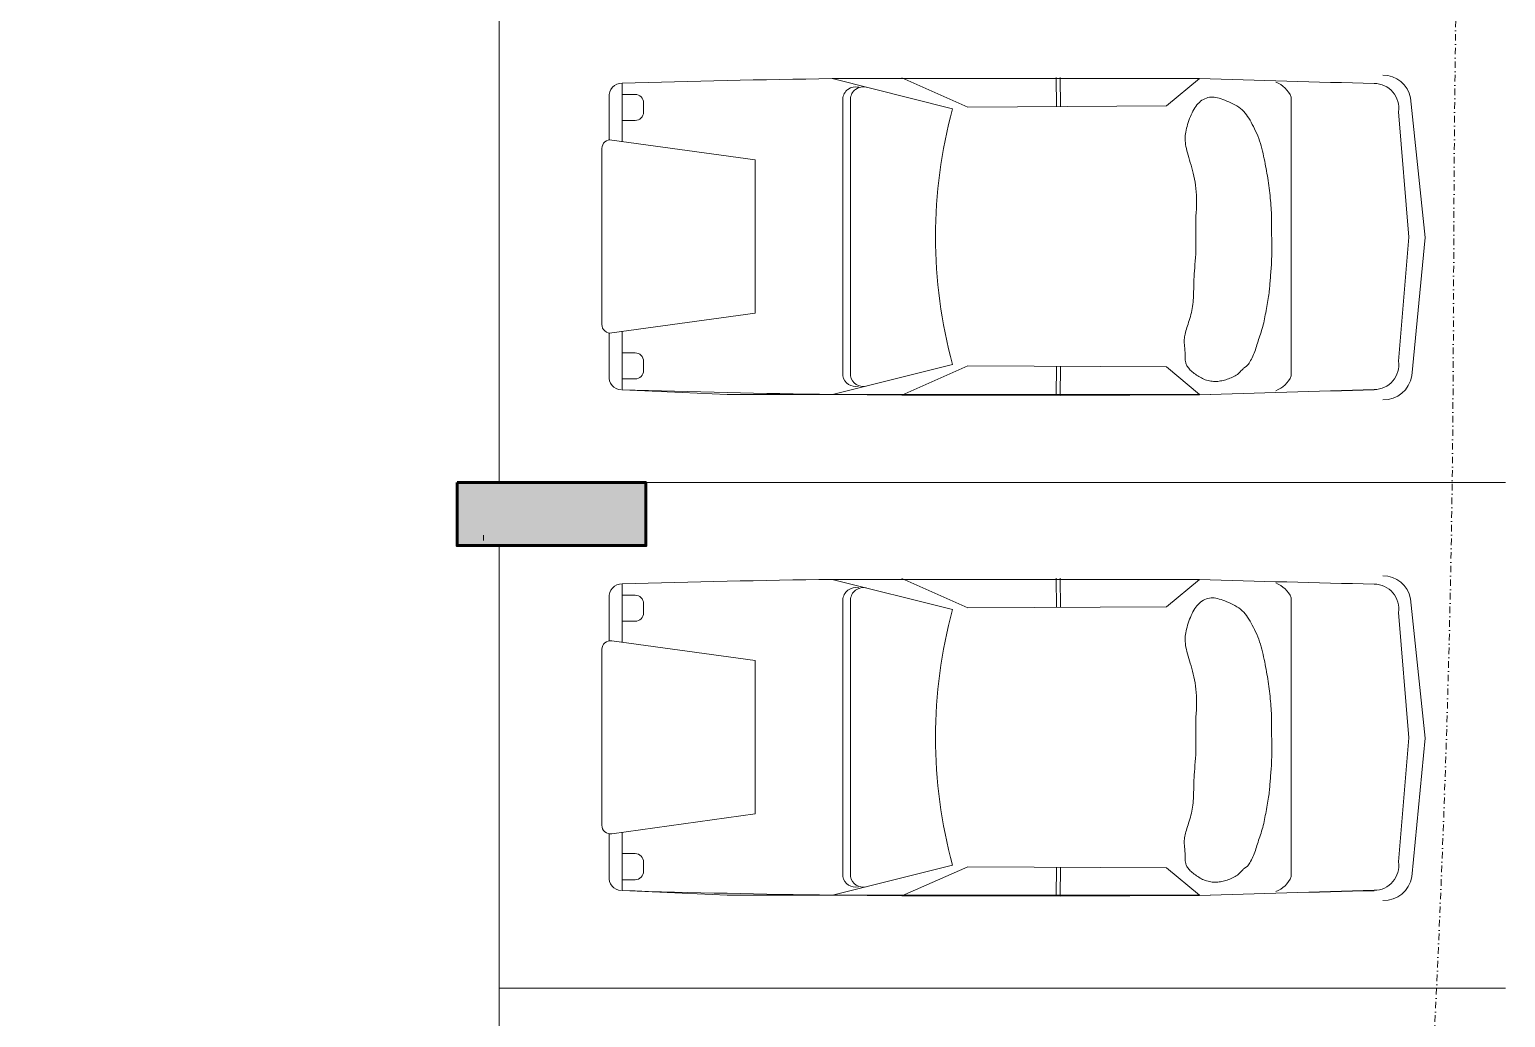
# Model space of a CAD drawing. Header units: inches. Extents: x 109699 to 44449955, y -10987 to 15824140.
# Drawn here: x 194469.7 to 194751.3, y -3308.3 to -3119.9 of the extents above; entities that cross this region are included whole.
import ezdxf

# ---------------------------------------------------------------- set-up
doc = ezdxf.new("R2010")
doc.units = ezdxf.units.IN
doc.header["$LTSCALE"] = 5
doc.header["$MEASUREMENT"] = 0
doc.linetypes.add('DASHDOT', pattern=[1, 0.5, -0.25, 0, -0.25])
for name, color, linetype, lineweight in [('@NORMAL', 7, 'Continuous', 5), ('car-plan', 179, 'Continuous', 13), ('cloumn', 253, 'Continuous', 60), ('ha', 252, 'Continuous', 5), ('SB', 1, 'DASHDOT', 20)]:
    doc.layers.add(name, color=color, linetype=linetype, lineweight=lineweight)

# ---------------------------------------------------------------- blocks, each defined once
blk = doc.blocks.new('gs')
at = {"layer": 'car-plan'}
for p, q in [((26267.590474709, 9819.376646062476), (26273.88895731447, 9814.16245217622)), ((26294.14201680706, 9819.603446928479), (26294.06655255058, 9814.042228147591)), ((26294.91421058483, 9819.60769889965), (26294.83864122938, 9814.03873501681)), ((26311.78943026054, 9813.962045221306), (26324.328722481, 9819.547027678884)), ((26337.65923929898, 9819.376646062476), (26314.66183826685, 9813.610017585495)), ((26377.73098201799, 9816.365593759743), (26375.25215466297, 9816.365593759743)), ((26380.18697026602, 9807.669296838212), (26380.18465004231, 9816.241937109808)), ((26224.52549990334, 9789.080123154796), (26227.30703482688, 9815.693857425773)), ((26258.87149793419, 9812.814441102208), (26259.138802371, 9813.116669562136)), ((26259.138802371, 9813.116669562136), (26259.42630299871, 9813.402006525008)), ((26259.42630299871, 9813.402006525008), (26259.73747264892, 9813.67040007811)), ((26259.73747264892, 9813.67040007811), (26260.07432008078, 9813.921910958466)), ((26260.07432008078, 9813.921910958466), (26260.4329977638, 9814.157050501934)), ((26260.4329977638, 9814.157050501934), (26260.80819409504, 9814.376442694127)), ((26260.80819409504, 9814.376442694127), (26261.19459747159, 9814.580711520633)), ((26261.19459747159, 9814.580711520633), (26261.58689629052, 9814.77048096704)), ((26261.58689629052, 9814.77048096704), (26261.97977894891, 9814.94637501896)), ((26261.97977894891, 9814.94637501896), (26262.36793384382, 9815.109017661976)), ((26262.36793384382, 9815.109017661976), (26262.74604937236, 9815.25903288168)), ((26262.74604937236, 9815.25903288168), (26263.10998032505, 9815.396591025055)), ((26263.10998032505, 9815.396591025055), (26263.46024706632, 9815.520047884522)), ((26263.46024706632, 9815.520047884522), (26263.79853635409, 9815.627305613903)), ((26263.79853635409, 9815.627305613903), (26264.12653494623, 9815.716266367002)), ((26264.12653494623, 9815.716266367002), (26264.44592960068, 9815.78483229762)), ((26264.44592960068, 9815.78483229762), (26264.75840707531, 9815.83090555959)), ((26264.75840707531, 9815.83090555959), (26265.06565412803, 9815.852388306696)), ((26265.06565412803, 9815.852388306696), (26265.36935751676, 9815.847182692756)), ((26265.36935751676, 9815.847182692756), (26265.67066612645, 9815.813687615911)), ((26265.67066612645, 9815.813687615911), (26265.9685773504, 9815.752288951713)), ((26265.9685773504, 9815.752288951713), (26266.26155070901, 9815.66386932)), ((26266.26155070901, 9815.66386932), (26266.54804572262, 9815.549311340648)), ((26266.54804572262, 9815.549311340648), (26266.82652191161, 9815.409497633518)), ((26266.82652191161, 9815.409497633518), (26267.09543879637, 9815.24531081847)), ((26267.09543879637, 9815.24531081847), (26267.35325589727, 9815.057633515382)), ((26267.35325589727, 9815.057633515382), (26267.59843273467, 9814.847348344098)), ((26267.59843273467, 9814.847348344098), (26267.82986393782, 9814.615407591322)), ((26267.82986393782, 9814.615407591322), (26268.04818457142, 9814.363042210942)), ((26268.04818457142, 9814.363042210942), (26268.25446480906, 9814.091552823716)), ((26268.25446480906, 9814.091552823716), (26268.44977482432, 9813.802240050354)), ((26268.44977482432, 9813.802240050354), (26268.63518479076, 9813.496404511607)), ((26268.63518479076, 9813.496404511607), (26268.81176488199, 9813.175346828197)), ((26268.81176488199, 9813.175346828197), (26268.98058527157, 9812.840367620869)), ((26273.88895731447, 9814.16245217622), (26311.78943026054, 9813.962045221306)), ((26373.62707116106, 9814.740510257827), (26373.62707116106, 9813.01814853336)), ((26227.61478555486, 9789.127244590316), (26229.61774362937, 9813.03297502928)), ((26257.28125012715, 9810.232170354844), (26257.49820122335, 9810.649497231541)), ((26257.49820122335, 9810.649497231541), (26257.71636950823, 9811.051743291639)), ((26257.71636950823, 9811.051743291639), (26257.9347854643, 9811.437650546177)), ((26257.9347854643, 9811.437650546177), (26258.15603345334, 9811.806925867219)), ((26258.15603345334, 9811.806925867219), (26258.38358630695, 9812.159517342043)), ((26258.38358630695, 9812.159517342043), (26258.6209168567, 9812.495373057944)), ((26258.6209168567, 9812.495373057944), (26258.87149793419, 9812.814441102208)), ((26268.98058527157, 9812.840367620869), (26269.14271613306, 9812.492767510324)), ((26269.14271613306, 9812.492767510324), (26269.29884687894, 9812.134103389995)), ((26269.29884687894, 9812.134103389995), (26269.44814387705, 9811.766957244035)), ((26269.44814387705, 9811.766957244035), (26269.58939273414, 9811.39416732928)), ((26269.58939273414, 9811.39416732928), (26269.72137905691, 9811.018571902547)), ((26269.72137905691, 9811.018571902547), (26269.84288845211, 9810.643009220687)), ((26269.84288845211, 9810.643009220687), (26269.95270652647, 9810.270317540519)), ((26269.95270652647, 9810.270317540519), (26270.04961888671, 9809.903335118877)), ((26375.25215466297, 9811.393065031436), (26377.7274664799, 9811.393065031436)), ((26255.95220451632, 9807.01452015237), (26256.10915180092, 9807.495467380344)), ((26256.10915180092, 9807.495467380344), (26256.27978203181, 9807.971795868769)), ((26256.27978203181, 9807.971795868769), (26256.46277737516, 9808.442038765708)), ((26256.46277737516, 9808.442038765708), (26256.65627984365, 9808.904696866965)), ((26256.65627984365, 9808.904696866965), (26256.85843145002, 9809.358270968369)), ((26256.85843145002, 9809.358270968369), (26257.06737420695, 9809.801261865723)), ((26257.06737420695, 9809.801261865723), (26257.28125012715, 9810.232170354844)), ((26270.04961888671, 9809.903335118877), (26270.13241113958, 9809.544900212612)), ((26270.13241113958, 9809.544900212612), (26270.20001149346, 9809.196818503813)), ((26270.20001149346, 9809.196818503813), (26270.2519185636, 9808.856765375742)), ((26270.2519185636, 9808.856765375742), (26270.28777356686, 9808.521383636893)), ((26270.29543834428, 9807.509694840941), (26270.26349724896, 9807.159426744205)), ((26270.28777356686, 9808.521383636893), (26270.30721772012, 9808.187316095798)), ((26270.3098922403, 9807.851205560975), (26270.29543834428, 9807.509694840941)), ((26270.30721772012, 9808.187316095798), (26270.3098922403, 9807.851205560975)), ((26379.69429995946, 9807.667595831059), (26352.36820994497, 9803.896422599413)), ((26255.33241191524, 9804.58666637665), (26255.43898770437, 9805.07096918099)), ((26255.43898770437, 9805.07096918099), (26255.55287192548, 9805.557211051411)), ((26255.55287192548, 9805.557211051411), (26255.67544751214, 9806.04408689723)), ((26255.67544751214, 9806.04408689723), (26255.80809739791, 9806.53029162778)), ((26255.80809739791, 9806.53029162778), (26255.95220451632, 9807.01452015237)), ((26269.73122099039, 9804.761717161222), (26269.6008163338, 9804.31133329351)), ((26269.85283337062, 9805.198036903312), (26269.73122099039, 9804.761717161222)), ((26269.96377097664, 9805.620010992978), (26269.85283337062, 9805.198036903312)), ((26270.06215131065, 9806.027357903396), (26269.96377097664, 9805.620010992978)), ((26270.14609187478, 9806.419796107773), (26270.06215131065, 9806.027357903396)), ((26270.21371017123, 9806.7970440793), (26270.14609187478, 9806.419796107773)), ((26270.26349724896, 9807.159426744205), (26270.21371017123, 9806.7970440793)), ((26381.58925869425, 9772.485619494757), (26381.57126414745, 9806.063300170543)), ((26254.78337203695, 9801.767366473214), (26254.86682420828, 9802.228404165733)), ((26254.86682420828, 9802.228404165733), (26254.95333216563, 9802.691536565711)), ((26254.95333216563, 9802.691536565711), (26255.0429305241, 9803.15801688336)), ((26255.0429305241, 9803.15801688336), (26255.13565389879, 9803.629098328907)), ((26255.13565389879, 9803.629098328907), (26255.23176162457, 9804.105607729063)), ((26255.23176162457, 9804.105607729063), (26255.33241191524, 9804.58666637665)), ((26268.88724614643, 9801.855106017814), (26268.74971818349, 9801.321864971636)), ((26269.03024336469, 9802.37383910521), (26268.88724614643, 9801.855106017814)), ((26269.17583849217, 9802.878493705022), (26269.03024336469, 9802.37383910521)), ((26269.32116018284, 9803.369499288434), (26269.17583849217, 9802.878493705022)), ((26269.46350189867, 9803.847166826978), (26269.32116018284, 9803.369499288434)), ((26269.6008163338, 9804.31133329351), (26269.46350189867, 9803.847166826978)), ((26352.36820994497, 9803.896422599413), (26352.36820994497, 9774.644926875379)), ((26254.34506815704, 9798.977926371474), (26254.41075845246, 9799.450108386038)), ((26254.41075845246, 9799.450108386038), (26254.47942890941, 9799.919098573395)), ((26254.47942890941, 9799.919098573395), (26254.55100408784, 9800.38428953824)), ((26254.55100408784, 9800.38428953824), (26254.62549659183, 9800.846562369683)), ((26254.62549659183, 9800.846562369683), (26254.70294103651, 9801.307170277942)), ((26254.70294103651, 9801.307170277942), (26254.78337203695, 9801.767366473214)), ((26268.31172580585, 9799.035231775313), (26268.24389664528, 9798.423359872759)), ((26268.39866328702, 9799.630799368519), (26268.31172580585, 9799.035231775313)), ((26268.50255540773, 9800.210141118187), (26268.39866328702, 9799.630799368519)), ((26268.62053082191, 9800.773686495493), (26268.50255540773, 9800.210141118187)), ((26268.74971818349, 9801.321864971636), (26268.62053082191, 9800.773686495493)), ((26254.01896703812, 9796.132658832), (26254.06472989134, 9796.60342196509)), ((26254.06472989134, 9796.60342196509), (26254.11405761265, 9797.076870369463)), ((26254.11405761265, 9797.076870369463), (26254.16685275098, 9797.552024528704)), ((26254.16685275098, 9797.552024528704), (26254.22301785521, 9798.027904926399)), ((26254.22301785521, 9798.027904926399), (26254.28245547427, 9798.503532046125)), ((26254.28245547427, 9798.503532046125), (26254.34506815704, 9798.977926371474)), ((26268.14501863973, 9796.50457788883), (26268.14214698412, 9795.842850339483)), ((26268.16197770595, 9797.156356368316), (26268.14501863973, 9796.50457788883)), ((26268.19445882656, 9797.796509216685), (26268.16197770595, 9797.156356368316)), ((26268.24389664528, 9798.423359872759), (26268.19445882656, 9797.796509216685)), ((26253.81414365923, 9793.04354042586), (26253.82944150729, 9793.450027483319)), ((26253.82944150729, 9793.450027483319), (26253.84977506395, 9793.87117373258)), ((26253.84977506395, 9793.87117373258), (26253.87491543098, 9794.305146772953)), ((26253.87491543098, 9794.305146772953), (26253.90463371015, 9794.75011420378)), ((26253.90463371015, 9794.75011420378), (26253.93870100322, 9795.20424362435)), ((26253.93870100322, 9795.20424362435), (26253.97688841195, 9795.665702633982)), ((26253.97688841195, 9795.665702633982), (26254.01896703812, 9796.132658832)), ((26268.14214698412, 9795.842850339483), (26268.15192809541, 9795.172850281473)), ((26268.15192809541, 9795.172850281473), (26268.17292732987, 9794.496254276011)), ((26268.17292732987, 9794.496254276011), (26268.20371004374, 9793.81473888432)), ((26268.20371004374, 9793.81473888432), (26268.24273011173, 9793.130475843325)), ((26253.79946499341, 9785.75965380411), (26253.804110418, 9792.653544960907)), ((26253.804110418, 9792.653544960907), (26253.81414365923, 9793.04354042586)), ((26268.24273011173, 9793.130475843325), (26268.28799548214, 9785.926231999845)), ((26227.08988106418, 9762.67848546226), (26224.52549990334, 9789.080123154796)), ((26229.61774362937, 9765.508374445504), (26227.61478555486, 9789.127244590316)), ((26253.79990784147, 9785.402300082023), (26253.79946499341, 9785.75965380411)), ((26253.80503372973, 9785.056926050209), (26253.79990784147, 9785.402300082023)), ((26253.81443742578, 9784.720359557221), (26253.80503372973, 9785.056926050209)), ((26268.28799548214, 9785.926231999845), (26268.33740262176, 9785.249426155402)), ((26268.33740262176, 9785.249426155402), (26268.38884799734, 9784.583320332516)), ((26253.82771369719, 9784.38942845157), (26253.81443742578, 9784.720359557221)), ((26253.84445731151, 9784.060960581839), (26253.82771369719, 9784.38942845157)), ((26253.86426303632, 9783.731783796546), (26253.84445731151, 9784.060960581839)), ((26253.88672563918, 9783.398725944244), (26253.86426303632, 9783.731783796546)), ((26253.91142040242, 9783.059519277347), (26253.88672563918, 9783.398725944244)), ((26253.93784466729, 9782.71551366373), (26253.91142040242, 9783.059519277347)), ((26253.96547628981, 9782.368963375135), (26253.93784466729, 9782.71551366373)), ((26253.99379312599, 9782.02212268331), (26253.96547628981, 9782.368963375135)), ((26268.38884799734, 9784.583320332516), (26268.44022807565, 9783.932562146736)), ((26268.44022807565, 9783.932562146736), (26268.48943932343, 9783.301799213565)), ((26268.48943932343, 9783.301799213565), (26268.53437820745, 9782.695679148557)), ((26268.53437820745, 9782.695679148557), (26268.57294119446, 9782.11884956721)), ((26268.57294119446, 9782.11884956721), (26268.60362200481, 9781.574528605095)), ((26254.02227303183, 9781.67724586001), (26253.99379312599, 9782.02212268331)), ((26254.05039386338, 9781.336587176957), (26254.02227303183, 9781.67724586001)), ((26254.0776334766, 9781.002400905913), (26254.05039386338, 9781.336587176957)), ((26254.10346972753, 9780.676941318612), (26254.0776334766, 9781.002400905913)), ((26254.12766676523, 9780.361516260156), (26254.10346972753, 9780.676941318612)), ((26254.15113391087, 9780.053647869128), (26254.12766676523, 9780.361516260156)), ((26254.1750667787, 9779.74991185742), (26254.15113391087, 9780.053647869128)), ((26254.20066098293, 9779.446883936966), (26254.1750667787, 9779.74991185742)), ((26254.22911213782, 9779.141139819687), (26254.20066098293, 9779.446883936966)), ((26268.60362200481, 9781.574528605095), (26268.62730337316, 9781.060216477803)), ((26268.62730337316, 9781.060216477803), (26268.6454652877, 9780.571983920992)), ((26268.6454652877, 9780.571983920992), (26268.65958773669, 9780.105901670271)), ((26268.65958773669, 9780.105901670271), (26268.67115070837, 9779.658040461283)), ((26268.67115070837, 9779.658040461283), (26268.68163419093, 9779.224471029665)), ((26254.26161585757, 9778.829255217497), (26254.22911213782, 9779.141139819687)), ((26254.29936775644, 9778.50780584231), (26254.26161585757, 9778.829255217497)), ((26254.34356344864, 9778.173367406067), (26254.29936775644, 9778.50780584231)), ((26254.39500825334, 9777.82349869854), (26254.34356344864, 9778.173367406067)), ((26254.45294630936, 9777.459690821008), (26254.39500825334, 9777.82349869854)), ((26254.51623146048, 9777.084417952625), (26254.45294630936, 9777.459690821008)), ((26254.58371755044, 9776.700154272534), (26254.51623146048, 9777.084417952625)), ((26254.65425842302, 9776.309373959877), (26254.58371755044, 9776.700154272534)), ((26268.68163419093, 9779.224471029665), (26268.69251817264, 9778.80126411104)), ((26268.69251817264, 9778.80126411104), (26268.70528264171, 9778.38449044105)), ((26268.70528264171, 9778.38449044105), (26268.72135331207, 9777.97089980817)), ((26268.72135331207, 9777.97089980817), (26268.74193880048, 9777.559958212289)), ((26268.74193880048, 9777.559958212289), (26268.76819344939, 9777.151810706171)), ((26268.76819344939, 9777.151810706171), (26268.80127160126, 9776.746602342559)), ((26268.80127160126, 9776.746602342559), (26268.84232759857, 9776.3444781742)), ((26254.72670792196, 9775.914551193797), (26254.65425842302, 9776.309373959877)), ((26254.79991989103, 9775.51816015345), (26254.72670792196, 9775.914551193797)), ((26254.87274817396, 9775.122675017978), (26254.79991989103, 9775.51816015345)), ((26254.94444058683, 9774.730161688422), (26254.87274817396, 9775.122675017978)), ((26255.01582083471, 9774.341052953423), (26254.94444058683, 9774.730161688422)), ((26255.08810659499, 9773.955373323515), (26255.01582083471, 9774.341052953423)), ((26255.16251554506, 9773.573147309231), (26255.08810659499, 9773.955373323515)), ((26268.84232759857, 9776.3444781742), (26268.89251578374, 9775.94558325383)), ((26268.89251578374, 9775.94558325383), (26268.95299049925, 9775.550062634204)), ((26268.95299049925, 9775.550062634204), (26269.02490608755, 9775.158061368078)), ((26269.02490608755, 9775.158061368078), (26269.10885654217, 9774.769824894625)), ((26269.10885654217, 9774.769824894625), (26269.2031944609, 9774.386000198734)), ((26269.2031944609, 9774.386000198734), (26269.30571209262, 9774.007334651746)), ((26269.30571209262, 9774.007334651746), (26269.41420168619, 9773.634575625001)), ((26352.36820994497, 9774.644926875379), (26379.71282186758, 9770.878943342766)), ((26255.2402653623, 9773.194399421118), (26255.16251554506, 9773.573147309231)), ((26255.32257372406, 9772.819154169709), (26255.2402653623, 9773.194399421118)), ((26255.41065830775, 9772.44743606553), (26255.32257372406, 9772.819154169709)), ((26255.50573679076, 9772.07926961912), (26255.41065830775, 9772.44743606553)), ((26255.60851887209, 9771.714699570242), (26255.50573679076, 9772.07926961912)), ((26255.71768233746, 9771.353851575477), (26255.60851887209, 9771.714699570242)), ((26255.83139699421, 9770.99687152062), (26255.71768233746, 9771.353851575477)), ((26255.94783264969, 9770.643905291487), (26255.83139699421, 9770.99687152062)), ((26269.41420168619, 9773.634575625001), (26269.52645549049, 9773.268470489827)), ((26269.52645549049, 9773.268470489827), (26269.64026575437, 9772.909766617537)), ((26269.64026575437, 9772.909766617537), (26269.75342472669, 9772.559211379492)), ((26269.75342472669, 9772.559211379492), (26269.86372465636, 9772.217552146998)), ((26269.86372465636, 9772.217552146998), (26269.96911184017, 9771.885448029418)), ((26269.96911184017, 9771.885448029418), (26270.0681487668, 9771.56320508814)), ((26270.0681487668, 9771.56320508814), (26270.15955197293, 9771.251041122581)), ((26270.15955197293, 9771.251041122581), (26270.24203799518, 9770.949173932153)), ((26270.24203799518, 9770.949173932153), (26270.3143233702, 9770.65782131628)), ((26380.19927123145, 9762.22033773012), (26380.19692849919, 9770.876141479734)), ((26256.06515911125, 9770.295098773859), (26255.94783264969, 9770.643905291487)), ((26256.18154618624, 9769.950597853567), (26256.06515911125, 9770.295098773859)), ((26256.29516368202, 9769.6105484164), (26256.18154618624, 9769.950597853567)), ((26256.40418140592, 9769.275096348167), (26256.29516368202, 9769.6105484164)), ((26256.50745066922, 9768.944320041213), (26256.40418140592, 9769.275096348167)), ((26256.60654879877, 9768.61802791414), (26256.50745066922, 9768.944320041213)), ((26256.70373462538, 9768.295960892094), (26256.60654879877, 9768.61802791414)), ((26256.80126697983, 9767.977859900217), (26256.70373462538, 9768.295960892094)), ((26270.3143233702, 9770.65782131628), (26270.37512463464, 9770.377201074363)), ((26270.38401201605, 9768.059607086398), (26270.36675849475, 9767.84860761452)), ((26270.37512463464, 9770.377201074363), (26270.42315832511, 9770.107531005815)), ((26270.40471303333, 9768.270300350006), (26270.38401201605, 9768.059607086398)), ((26270.4269238921, 9768.481633090472), (26270.40471303333, 9768.270300350006)), ((26270.42315832511, 9770.107531005815), (26270.45714097829, 9769.849028910052)), ((26270.44823825771, 9768.695140492855), (26270.4269238921, 9768.481633090472)), ((26270.46624979562, 9768.912357742185), (26270.44823825771, 9768.695140492855)), ((26270.45714097829, 9769.849028910052), (26270.47640409715, 9769.601620422407)), ((26270.47855217122, 9769.13482002353), (26270.46624979562, 9768.912357742185)), ((26270.47640409715, 9769.601620422407), (26270.48273904991, 9769.36406252192)), ((26270.48273904991, 9769.36406252192), (26270.47855217122, 9769.13482002353)), ((26256.90140469291, 9767.663465863661), (26256.80126697983, 9767.977859900217)), ((26257.00640659541, 9767.352519707565), (26256.90140469291, 9767.663465863661)), ((26257.11853151809, 9767.044762357094), (26257.00640659541, 9767.352519707565)), ((26257.24003829177, 9766.739934737372), (26257.11853151809, 9767.044762357094)), ((26257.37229714659, 9766.438551697975), (26257.24003829177, 9766.739934737372)), ((26257.51312391015, 9766.144223786105), (26257.37229714659, 9766.438551697975)), ((26257.65944580939, 9765.86133547339), (26257.51312391015, 9766.144223786105)), ((26257.8081900713, 9765.594271231457), (26257.65944580939, 9765.86133547339)), ((26257.95628392285, 9765.347415531913), (26257.8081900713, 9765.594271231457)), ((26258.10065459096, 9765.12515284639), (26257.95628392285, 9765.347415531913)), ((26270.20403742467, 9765.23591910387), (26270.1612085216, 9765.08815576302)), ((26270.2377418855, 9765.377042474538), (26270.20403742467, 9765.23591910387)), ((26270.26380640196, 9765.510398494152), (26270.2377418855, 9765.377042474538)), ((26270.28361025677, 9765.63554796073), (26270.26380640196, 9765.510398494152)), ((26270.29811187231, 9765.754804387878), (26270.28361025677, 9765.63554796073)), ((26270.30816445577, 9765.871169468053), (26270.29811187231, 9765.754804387878)), ((26270.31462121438, 9765.987644893765), (26270.30816445577, 9765.871169468053)), ((26270.31833535536, 9766.107232357477), (26270.31462121438, 9765.987644893765)), ((26270.32016008593, 9766.232933551692), (26270.31833535536, 9766.107232357477)), ((26270.32094861331, 9766.367750168865), (26270.32016008593, 9766.232933551692)), ((26270.32155414473, 9766.514683901507), (26270.32094861331, 9766.367750168865)), ((26270.32275531047, 9766.675902524243), (26270.32155414473, 9766.514683901507)), ((26270.32503243304, 9766.85023814041), (26270.32275531047, 9766.675902524243)), ((26270.32879125809, 9767.035688935488), (26270.32503243304, 9766.85023814041)), ((26270.33443753119, 9767.230253094953), (26270.32879125809, 9767.035688935488)), ((26270.34237699793, 9767.43192880429), (26270.33443753119, 9767.230253094953)), ((26270.35301540392, 9767.638714248991), (26270.34237699793, 9767.43192880429)), ((26270.36675849475, 9767.84860761452), (26270.35301540392, 9767.638714248991)), ((26373.62707116106, 9763.727032039766), (26373.62707116106, 9765.449393764233)), ((26375.25215466297, 9767.07447726615), (26377.7274664799, 9767.07447726615)), ((26258.23822930263, 9764.931867646512), (26258.10065459096, 9765.12515284639)), ((26258.3659352848, 9764.771944403896), (26258.23822930263, 9764.931867646512)), ((26258.48166504197, 9764.647705978467), (26258.3659352848, 9764.771944403896)), ((26258.58717218865, 9764.553228783348), (26258.48166504197, 9764.647705978467)), ((26258.68517561686, 9764.480527619962), (26258.58717218865, 9764.553228783348)), ((26258.77839421867, 9764.421617289714), (26258.68517561686, 9764.480527619962)), ((26258.86954688608, 9764.36851259404), (26258.77839421867, 9764.421617289714)), ((26258.96135251116, 9764.313228334344), (26258.86954688608, 9764.36851259404)), ((26259.05652998593, 9764.247779312049), (26258.96135251116, 9764.313228334344)), ((26259.15779820242, 9764.16418032859), (26259.05652998593, 9764.247779312049)), ((26259.26755938609, 9764.056561458594), (26259.15779820242, 9764.16418032859)), ((26259.38694909599, 9763.927513869654), (26259.26755938609, 9764.056561458594)), ((26259.51678622459, 9763.781744002583), (26259.38694909599, 9763.927513869654)), ((26259.65788966438, 9763.623958298209), (26259.51678622459, 9763.781744002583)), ((26259.8110783078, 9763.458863197324), (26259.65788966438, 9763.623958298209)), ((26259.97717104734, 9763.291165140763), (26259.8110783078, 9763.458863197324)), ((26260.15698677547, 9763.125570569318), (26259.97717104734, 9763.291165140763)), ((26260.35134438468, 9762.966785923825), (26260.15698677547, 9763.125570569318)), ((26260.56058352352, 9762.818614673204), (26260.35134438468, 9762.966785923825)), ((26260.78312686515, 9762.681248398876), (26260.56058352352, 9762.818614673204)), ((26261.0169178388, 9762.553975710354), (26260.78312686515, 9762.681248398876)), ((26261.25989987374, 9762.436085217181), (26261.0169178388, 9762.553975710354)), ((26261.51001639919, 9762.326865528892), (26261.25989987374, 9762.436085217181)), ((26267.4492132218, 9762.418387095342), (26267.20970454167, 9762.288074153017)), ((26267.68369432497, 9762.556395130749), (26267.4492132218, 9762.418387095342)), ((26267.57536844691, 9759.152197705094), (26273.88895731447, 9764.378897298571)), ((26267.91293127731, 9762.700753912017), (26267.68369432497, 9762.556395130749)), ((26268.13670750492, 9762.85011909192), (26267.91293127731, 9762.700753912017)), ((26268.35480643393, 9763.003146323237), (26268.13670750492, 9762.85011909192)), ((26268.56679472032, 9763.158669621), (26268.35480643393, 9763.003146323237)), ((26268.7713719396, 9763.316236449304), (26268.56679472032, 9763.158669621)), ((26268.96702089714, 9763.475572634503), (26268.7713719396, 9763.316236449304)), ((26269.15222439833, 9763.636404002944), (26268.96702089714, 9763.475572634503)), ((26269.32546524856, 9763.798456380988), (26269.15222439833, 9763.636404002944)), ((26269.48522625322, 9763.961455594988), (26269.32546524856, 9763.798456380988)), ((26269.62999021767, 9764.1251274713), (26269.48522625322, 9763.961455594988)), ((26269.75823994729, 9764.289197836275), (26269.62999021767, 9764.1251274713)), ((26269.86895852957, 9764.453250315062), (26269.75823994729, 9764.289197836275)), ((26269.96313018027, 9764.61629972799), (26269.86895852957, 9764.453250315062)), ((26270.04223939727, 9764.777218694202), (26269.96313018027, 9764.61629972799)), ((26270.10777067843, 9764.934879832843), (26270.04223939727, 9764.777218694202)), ((26270.1612085216, 9765.08815576302), (26270.10777067843, 9764.934879832843)), ((26273.88895731447, 9764.378897298571), (26311.78943026054, 9764.579304253486)), ((26294.14201680706, 9758.93790254632), (26294.06655255058, 9764.4991213272)), ((26294.91421058483, 9758.933650575142), (26294.83864122938, 9764.50261445799)), ((26311.78943026054, 9764.579304253486), (26324.328722481, 9758.994321795908)), ((26337.58637993684, 9759.152197705094), (26314.69630588999, 9764.857524712097)), ((26261.76521084442, 9762.225605255007), (26261.51001639919, 9762.326865528892)), ((26262.02342663868, 9762.131593005055), (26261.76521084442, 9762.225605255007)), ((26262.28260721121, 9762.04411738857), (26262.02342663868, 9762.131593005055)), ((26262.54110692466, 9761.962729072293), (26262.28260721121, 9762.04411738857)), ((26262.79892387535, 9761.88802695187), (26262.54110692466, 9761.962729072293)), ((26263.05646709299, 9761.820871980148), (26262.79892387535, 9761.88802695187)), ((26263.31414560726, 9761.762125109977), (26263.05646709299, 9761.820871980148)), ((26263.57236844789, 9761.712647294211), (26263.31414560726, 9761.762125109977)), ((26263.83154464458, 9761.673299485716), (26263.57236844789, 9761.712647294211)), ((26264.09208322703, 9761.64494263733), (26263.83154464458, 9761.673299485716)), ((26264.35439322496, 9761.628437701918), (26264.09208322703, 9761.64494263733)), ((26264.61868337715, 9761.624509632195), (26264.35439322496, 9761.628437701918)), ((26264.88436125871, 9761.6333393803), (26264.61868337715, 9761.624509632195)), ((26265.15063415379, 9761.654971898279), (26264.88436125871, 9761.6333393803)), ((26265.41670934659, 9761.68945213814), (26265.15063415379, 9761.654971898279)), ((26265.68179412128, 9761.736825051907), (26265.41670934659, 9761.68945213814)), ((26265.94509576204, 9761.797135591594), (26265.68179412128, 9761.736825051907)), ((26266.20582155303, 9761.870428709226), (26265.94509576204, 9761.797135591594)), ((26266.46317877845, 9761.956749356825), (26266.20582155303, 9761.870428709226)), ((26266.71647074611, 9762.055910936542), (26266.46317877845, 9761.956749356825)), ((26266.96538485847, 9762.166800651008), (26266.71647074611, 9762.055910936542)), ((26267.20970454167, 9762.288074153017), (26266.96538485847, 9762.166800651008)), ((26377.73098201799, 9762.10194853785), (26375.25215466297, 9762.10194853785))]:
    blk.add_line(p, q, dxfattribs=at)
for points in [[(26337.65923929898, 9819.376646062476), (26267.590474709, 9819.376646062476)], [(26377.73360344047, 9807.442958568732), (26377.73360344047, 9818.522199703439)], [(26250.06716188465, 9815.86010751022), (26250.06716188465, 9762.68124196458)], [(26334.15938865389, 9815.479004345005), (26334.15938865389, 9762.68124196458)], [(26335.61122569034, 9815.479004345005), (26335.61122569034, 9762.68124196458)], [(26377.73360344047, 9760.019179013354), (26377.73360344047, 9771.105263256497)], [(26234.22935055212, 9760.077500716143), (26250.91090522017, 9759.588167659407), (26267.59047469137, 9759.095491917964), (26294.14201680706, 9758.93790254632), (26324.328722481, 9758.994321795908), (26337.58637994796, 9759.152197705254), (26357.66167304519, 9759.152197705167), (26377.73360344047, 9760.019179013354)], [(26337.58637993682, 9759.152197705094), (26267.57536844691, 9759.152197705094)]]:
    blk.add_lwpolyline(points, dxfattribs=at)
for centre, radius, start, end in [((26232.58033441348, 9814.699836216627), 5.366168716528898, 90.17071126511199, 169.3249604223354), ((26145.98211977325, 13653.84516491705), 3836.396409923897, 271.3180702240197, 271.816499684251), ((26254.83228203049, 9813.845923146575), 5.173326652646979, 110.4257760694787, 157.0865450819493), ((26300.30123172227, 7127.059281883747), 2692.576537480112, 88.35207661789485, 89.20502729859045), ((26234.24530743608, 9813.776897435135), 4.686978486308598, 90.19506466146757, 189.1326723997191), ((26331.72397127615, 9815.375278409643), 2.437625252878131, 2.438788846048848, 104.076751119706), ((26333.1758083126, 9815.375278409643), 2.437625252878131, 2.438788846048848, 104.076751119706), ((26375.25215466297, 9814.740510257827), 1.625083501918754, 90, 180), ((26377.72202201361, 9816.053371625923), 2.469836786005191, 355.65237317666, 89.73133070294816), ((26224.89321961392, 9789.170293268122), 93.03604150846057, 344.8512227578155, 15.22979254550061), ((26375.25215466297, 9813.01814853336), 1.625083501918754, 180, 270), ((26379.94618105167, 9806.062151249767), 1.625083501918756, 0.04050765170524585, 98.91655176702061), ((26379.96417559848, 9772.484470573982), 1.625083501918756, 261.1022684412856, 0.04050765170524585), ((26234.24530743608, 9764.764452039657), 4.686978486308598, 170.8673276002809, 269.8049353385325), ((26375.25215466297, 9765.449393764233), 1.625083501918754, 90, 180), ((26232.39316451568, 9763.497601648873), 5.366168716522381, 188.7802109356631, 271.814564360968), ((26254.83228203049, 9764.695426328217), 5.173326652646979, 202.9134549180507, 249.5742239305213), ((26331.76091789205, 9763.116391224132), 2.437625252878131, 256.004264183752, 349.7168068240507), ((26333.21275492851, 9763.116391224132), 2.437625252878131, 256.004264183752, 349.7168068240507), ((26375.25215466297, 9763.727032039766), 1.625083501918754, 180, 270), ((26377.76292742233, 9762.461220138386), 2.447559765165786, 273.848297612542, 5.518720994760388), ((26145.98211977326, 5924.626973062776), 3836.396409923951, 88.183500315749, 88.68192977598025), ((26301.78255013919, 12347.18448341618), 2588.279935808936, 270.7926011942282, 271.6815412861116)]:
    blk.add_arc(centre, radius, start, end, dxfattribs=at)
blk = doc.blocks.new('coloumn-01')
at = {"layer": 'ha'}
h = blk.add_hatch(dxfattribs=at)
h.set_pattern_fill('AR-CONC', color=256, scale=0.5)
h.set_pattern_definition([(49.99999999999999, (0, 0), (3.586300913003767, -0.3137606749129755), [0.375, -4.125]), (355, (0, 0), (-0.693756668065, 3.760960668500059), [0.3, -3.3]), (100.45144446, (0.298858405, -0.02614672), (2.89254423363556, 3.447199954843147), [0.3187009599999999, -3.505710559999999]), (46.18420000000001, (0, 1), (5.336206653357862, -0.8275964039653827), [0.5625, -6.1875]), (96.63563549, (0.444683725, 0.931033465), (4.673309728371142, 4.870593003872752), [0.47805171, -5.258568799999999]), (351.1841639899999, (0, 1), (4.673309725273866, 4.870593001349951), [0.45, -4.950000005]), (21, (0.5, 0.75), (2.984535260592308, -2.013094453326694), [0.375, -4.125]), (326.0000000000001, (0.5, 0.75), (1.216576659607909, 3.625750225234265), [0.3, -3.3]), (71.45144474, (0.74871127, 0.58224213), (4.201111883649856, 1.612655764031769), [0.31870095, -3.50571056]), (37.50000000000001, (0, 0), (0.06079927658645334, 1.664469269156557), [0, -3.26, 0, -3.35, 0, -3.3125]), (7.499999999999999, (0, 0), (1.315347687210743, 1.972058559411801), [0, -1.91, 0, -3.185, 0, -1.2625]), (327.5, (-1.115, 0), (2.669112180862045, -0.1127743586718988), [0, -1.25, 0, -3.9, 0, -5.175]), (317.5, (-1.615, 0), (2.915930846711931, 0.5005249116615886), [0, -1.625, 0, -2.59, 0, -3.675])])
h.paths.add_polyline_path([(32128.44739975178, -2546319.049243456), (32092.44739975178, -2546319.049243456), (32092.44739975178, -2546331.049243456), (32128.44739975178, -2546331.049243456)])
h.paths.add_polyline_path([(32128.44739975189, -2546617.132962178), (32098.44739975189, -2546617.132962178), (32098.44739975189, -2546629.132962178), (32128.44739975189, -2546629.132962178)])
h.paths.add_polyline_path([(31978.51966727065, -2546605.132962178), (31966.51966727065, -2546605.132962178), (31966.51966727065, -2546635.132962178), (31978.51966727065, -2546635.132962178)])
h.paths.add_polyline_path([(31821.20333333506, -2546605.132962178), (31809.20333333506, -2546605.132962178), (31809.20333333506, -2546635.132962178), (31821.20333333506, -2546635.132962178)])
h.paths.add_polyline_path([(31689.20328743063, -2546611.133238418), (31677.20328743063, -2546611.133238418), (31677.20328743063, -2546635.133238418), (31689.20328743063, -2546635.133238418)])
h.paths.add_polyline_path([(31417.20347832461, -2546611.132962178), (31405.20347832461, -2546611.132962178), (31405.20347832461, -2546635.132962178), (31417.20347832461, -2546635.132962178)])
h.paths.add_polyline_path([(31435.20347912709, -2546415.348983645), (31405.20347912709, -2546415.348983645), (31405.20347912709, -2546427.348983645), (31435.20347912709, -2546427.348983645)])
h.paths.add_polyline_path([(31633.74647668525, -2546415.348983645), (31603.74647668525, -2546415.348983645), (31603.74647668525, -2546427.348983645), (31633.74647668525, -2546427.348983645)])
h.paths.add_polyline_path([(31821.20245073218, -2546319.049243455), (31809.20245073218, -2546319.049243455), (31809.20245073218, -2546349.049243455), (31821.20245073218, -2546349.049243455)])
h.paths.add_polyline_path([(31996.51966727068, -2546319.049243455), (31966.51966727068, -2546319.049243455), (31966.51966727068, -2546331.049243455), (31996.51966727068, -2546331.049243455)])
h.paths.add_polyline_path([(31581.74648750067, -2546291.049243452), (31541.74648750067, -2546291.049243452), (31541.74648750067, -2546301.049243452), (31581.74648750067, -2546301.049243452)])
h.paths.add_polyline_path([(31485.74647668505, -2546261.049243452), (31475.74647668505, -2546261.049243452), (31475.74647668505, -2546301.049243452), (31485.74647668505, -2546301.049243452)])
h.paths.add_polyline_path([(31581.74648750064, -2546206.049278549), (31521.74648750064, -2546206.049278549), (31521.74648750064, -2546216.049243455), (31581.74648750064, -2546216.049243455)])
h.paths.add_polyline_path([(31435.20347595899, -2546206.049243455), (31405.20347595899, -2546206.049243455), (31405.20347595899, -2546218.049243455), (31435.20347595899, -2546218.049243455)])
h.paths.add_polyline_path([(31435.20347912709, -2546094.049243455), (31405.20347912709, -2546094.049243455), (31405.20347912709, -2546106.049243455), (31435.20347912709, -2546106.049243455)])
h.paths.add_polyline_path([(31583.74647668522, -2546094.049243455), (31547.74647668522, -2546094.049243455), (31547.74647668522, -2546106.049243455), (31583.74647668522, -2546106.049243455)])
h.paths.add_polyline_path([(31775.41359277777, -2546094.049243455), (31763.41359277777, -2546094.049243455), (31763.41359277777, -2546124.049243455), (31775.41359277777, -2546124.049243455)])
h.paths.add_polyline_path([(32059.80123907101, -2546094.049243455), (32047.80123907101, -2546094.049243455), (32047.80123907101, -2546124.049243455), (32059.80123907101, -2546124.049243455)])
h.paths.add_polyline_path([(32058.06771510976, -2545913.633020405), (32028.06771510976, -2545913.633020405), (32028.06771510976, -2545925.633020405), (32058.06771510976, -2545925.633020405)])
h.paths.add_polyline_path([(32048.06771510973, -2545722.712815279), (32036.06771510973, -2545722.712815279), (32036.06771510973, -2545746.712815279), (32048.06771510973, -2545746.712815279)])
h.paths.add_polyline_path([(31799.41359277774, -2545913.633020405), (31763.41359277774, -2545913.633020405), (31763.41359277774, -2545925.633020405), (31799.41359277774, -2545925.633020405)])
h.paths.add_polyline_path([(31591.53986684192, -2545945.049243456), (31561.31223659915, -2545945.049243456), (31561.31223659915, -2545957.049243456), (31591.53986684192, -2545957.049243456)])
h.paths.add_polyline_path([(31435.20347912709, -2545945.049243456), (31405.20347912709, -2545945.049243456), (31405.20347912709, -2545957.049243456), (31435.20347912709, -2545957.049243456)])
h.paths.add_polyline_path([(31429.2035252499, -2545715.383477275), (31405.2035252499, -2545715.383477275), (31405.2035252499, -2545727.383477275), (31429.2035252499, -2545727.383477275)])
h.paths.add_polyline_path([(31605.53986684192, -2545715.383237123), (31581.53986684192, -2545715.383237123), (31581.53986684192, -2545727.383237123), (31605.53986684192, -2545727.383237123)])
h.paths.add_polyline_path([(31775.41359277774, -2545711.610186095), (31763.41359277774, -2545711.610186095), (31763.41359277774, -2545735.610186095), (31775.41359277774, -2545735.610186095)])
at = {"layer": 'cloumn', "elevation": -16.70462349056088}
blk.add_lwpolyline([(31763.41359277774, -2545913.633020405), (31763.41359277774, -2545925.633020405), (31799.41359277774, -2545925.633020405), (31799.41359277774, -2545913.633020405)], close=True, dxfattribs=at)

msp = doc.modelspace()

# ---------------------------------------------------------------- linework, layer by layer
at = {"layer": '@NORMAL'}
for p, q in [((194559.2876360652, -3206.283166814412, 0.391081000486512), (194559.2876360652, -3028.260332505035, 0.3848692755160599)), ((194565.2876360652, -3206.283166814412, 0.4846634290504213), (194751.2876360652, -3206.283170079629, 0.3910810006004546)), ((194556.2875985107, -3216.283166814412, 0.4846634290583012), (194556.2875985107, -3217.283166814877, 0.4846634290583012)), ((194559.2876360652, -3386.699389864973, 0.3973762376236323), (194559.2876360652, -3218.283166814412, 0.3914997147482779)), ((194559.2876360652, -3302.699389864973, 0.3973762376236323), (194751.2876360652, -3302.699389864973, 0.3973762376236252))]:
    msp.add_line(p, q, dxfattribs=at)
at = {"layer": 'SB', "ltscale": 0.5}
for points in [[(194770.673088984, -3719.094358087466, 0.2841549535469002), (194742.61328125, -3636.00390625), (194733.84375, -3380.9140625), (194741.1210937435, -3206.283169901156, 0.3961961066187733), (194741.58203125, -3136.0234375), (194742.2734375, -3075.359375, -1.289470276849853), (194742.24609375, -3034.62109375, 1.055486001032119), (194748.78515625, -3013.3203125, 0.9468120338202554), (194753.91015625, -3011.8125), (194761.9889932389, -3011.244881146302, -13.71501677771691), (194791.915205625, -3034.209741888501, -1.426439236872289)], [(194171.0732403477, -3028.378208730793, -0.2245844333455302), (194169.14453125, -3037.625, -0.2245844333455302), (194170.125, -3058.09765625, -0.2245844333455302), (194178.9921875, -3091.84375), (194296.10546875, -3225.90625, 0.4287668056533068), (194390.3046875, -3274.96875), (194770.1186257348, -3717.357132261154, 0.2841549535472846)]]:
    msp.add_spline(points, degree=3, dxfattribs=at)

# ---------------------------------------------------------------- block references
at = {"layer": '@NORMAL'}
msp.add_blockref('coloumn-01', (162787.8740432889, 2542707.34985359, 17.1892869196193), dxfattribs=at)
at = {"layer": 'car-plan', "xscale": -1}
for p in [(220960.4825675841, -12948.60255879009, 0.2119153029252914), (220960.4825675841, -13044.10798994669, 0.2119153029252914)]:
    msp.add_blockref('gs', p, dxfattribs=at)

doc.saveas('drawing.dxf')
